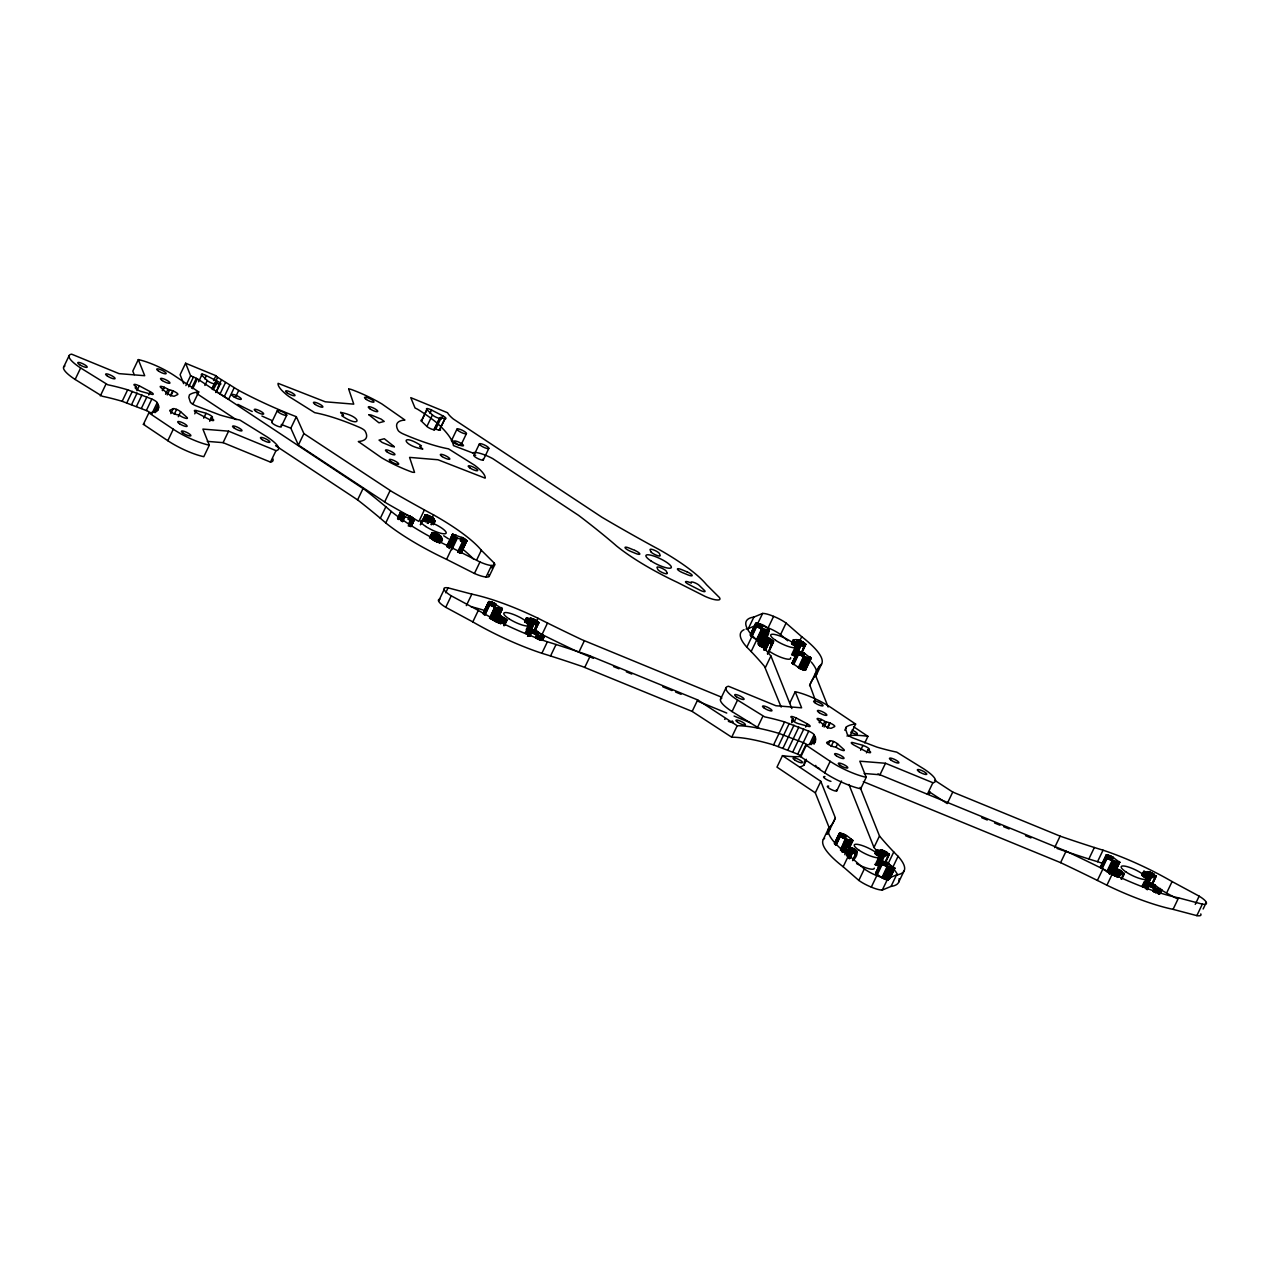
<?xml version="1.0" encoding="UTF-8"?>
<svg xmlns="http://www.w3.org/2000/svg" width="1270" height="1270" viewBox="0 0 1270 1270"><rect width="100%" height="100%" fill="white"/><g stroke="black" fill="none" stroke-linecap="round" stroke-linejoin="round"><path stroke-width="1.5" d="M506.905 620.379L501.094 616.363L494.189 615.664L500.094 619.697L506.905 620.379L504.46 625.427M526.113 618.188L531.924 622.189L538.829 622.887L533.765 619.22L526.891 617.903L524.589 621.824M857.298 851.868C822.912 846.868 870.379 841.899 853.107 860.457M889.429 854.567L883.094 854.186L876.713 849.963L883.11 850.519L889.333 854.297L884.142 865.362M1124.299 873.808L1118.489 869.791L1111.583 869.093L1117.489 873.125L1124.299 873.808L1121.854 878.856M1156.224 876.316L1150.318 872.299L1143.603 871.49L1149.318 875.617L1156.224 876.316L1151.033 887.079M134.223 374.666L132.794 371.094L138.303 359.601L144.716 375.714L119.031 373.634L71.628 354.171A31.29 7.191 25.6 0 0 80.645 367.967L107.791 384.778A125.381 28.845 25.6 0 1 127.667 389.811L151.844 399.05A5.731 1.318 25.6 0 1 157.21 402.606L158.623 406.003L158.147 409.956A125.381 28.845 25.6 0 1 150.066 412.734L148.876 412.845L143.383 424.339L167.799 440.706A31.29 7.191 25.6 0 0 203.803 456.692L209.312 445.198L202.898 429.085L228.584 431.165L275.987 450.628L270.478 462.105L223.091 442.658L207.28 441.373M804.529 761.095L804.037 765.048A125.381 28.845 25.6 0 1 799.783 767.032M930.005 791.877A31.29 7.191 25.6 0 1 927.386 794.226L932.878 782.733L885.492 763.27L859.806 761.19L866.219 777.303L860.711 788.797A31.29 7.191 25.6 0 1 824.69 772.811L800.275 756.444L805.783 744.95L806.974 744.839A125.381 28.845 25.6 0 0 815.038 742.061L815.53 738.108L814.118 734.711A5.731 1.318 25.6 0 0 808.736 731.155L784.574 721.916A125.381 28.845 25.6 0 0 764.699 716.883L737.553 700.072A31.29 7.191 25.6 0 1 728.535 686.276L775.922 705.739L801.624 707.819L795.211 691.706L789.702 703.199M442.103 539.02C439.039 539.909 435.134 537.321 432.768 535.178C429.895 528.272 448.278 537.766 440.357 542.576M414.671 519.557L404.622 516.588L399.907 512.969L409.575 515.953L414.322 518.906L411.385 526.383M498.38 617.299L502.333 608.774L491.204 601.821L488.632 601.71L483.108 613.426L484.648 613.045M1112.885 860.457L1119.759 862.378L1112.314 856.853L1106.202 854.98L1112.885 860.457L1107.376 871.95L1101.106 867.696L1100.518 866.632L1101.741 866.426M1161.78 890.286L1154.366 884.65L1148.048 883.047L1155.89 888.778L1161.78 890.286L1160.208 893.572M769.271 630.65C733.076 618.998 781.606 621.586 765.334 638.858M815.372 700.23L809.784 685.006A491.379 113.046 25.6 0 1 813.514 678.307M809.561 685.625L815.292 673.529A491.379 113.046 25.6 0 1 819.721 665.94A225.028 51.768 25.6 0 1 821.563 664.099A93.678 21.558 25.6 0 0 801.735 636.714L786.082 623.062A15.748 3.619 25.6 0 0 773.605 616.363A15.748 3.619 25.6 0 0 762.635 613.426L753.872 617.077L748.363 628.555A93.678 21.558 25.6 0 0 746.03 629.031M829.834 829.342L815.308 792.829L776.97 767.128L782.479 755.634L820.801 781.336L835.342 817.864L829.627 829.961A491.379 113.046 25.6 0 1 827.738 833.914M835.342 817.864L835.136 818.467A491.379 113.046 25.6 0 1 830.691 826.056L826.754 834.263M852.853 840.661C833.946 837.994 837.263 825.897 852.853 840.661L846.788 853.694M212.788 387.953C215.535 378.857 218.059 383.381 213.058 389.715M848.947 735.663L850.138 735.536L855.631 724.059L854.44 724.186A125.381 28.845 25.6 0 0 846.376 726.948L845.709 729.424L847.296 734.298A5.731 1.318 25.6 0 0 852.678 737.854L876.856 747.093A125.381 28.845 25.6 0 0 896.731 752.126L923.877 768.937A31.29 7.191 25.6 0 1 932.878 782.733M63.611 367.157L69.12 355.663M151.066 413.353A5.731 1.318 25.6 0 0 146.336 410.543L122.158 401.304A125.381 28.845 25.6 0 0 102.283 396.256L75.136 379.46L80.645 367.967M100.33 395.875L105.839 384.397M122.158 401.304L127.667 389.811M126.809 402.876L132.318 391.398M136.906 390.731L139.255 385.81L150.289 391.684A4.572 1.048 25.6 0 1 153.21 393.938A4.572 1.048 25.6 0 1 151.305 394.224L141.557 391.573A4.588 1.048 25.6 0 1 136.033 388.81A4.588 1.048 25.6 0 1 136.541 387.477M131.588 404.606L137.081 393.113M136.446 406.464L141.938 394.97M141.367 408.448L146.875 396.954M148.717 394.97L150.289 391.684M146.336 410.543L151.844 399.05M162.227 390.414L164.29 387.334A4.572 1.048 25.6 0 1 167.688 389.16L169.577 390.001A4.556 1.048 25.6 0 1 172.704 390.779L173.196 390.985A4.588 1.048 25.6 0 1 177.736 394.51L174.434 396.113A4.572 1.048 25.6 0 1 171.021 395.399A4.572 1.048 25.6 0 1 166.957 393.033L160.83 387.572A4.588 1.048 25.6 0 1 163.798 387.128M162.719 390.62L164.29 387.334M151.717 414.099L157.21 402.606M154.162 412.591L158.099 404.384M155.48 412.575L158.623 406.003M157.242 410.766L158.814 407.479M165.576 394.272L167.942 389.35M167.227 394.938L169.577 390.001M491.934 568.071L494.284 563.15L481.346 550.259A93.678 21.558 25.6 0 0 433.578 514.906A225.028 51.768 25.6 0 1 424.402 509.921A491.379 113.046 25.6 0 1 392.398 491.919L303.895 433.594L296.339 416.703A125.381 28.845 25.6 0 1 238.728 390.43L217.599 377.301A5.731 1.318 25.6 0 1 215.932 375.714L185.611 363.22L180.102 374.713L183.658 383.651M170.339 395.716L172.704 390.779M170.847 395.907L173.196 390.985M170.815 413.607L173.18 408.686A4.572 1.048 25.6 0 1 176.593 409.4A4.572 1.048 25.6 0 1 180.657 411.766L186.785 417.227A4.588 1.048 25.6 0 1 183.817 417.671L183.325 417.465A4.572 1.048 25.6 0 1 179.927 415.639L178.038 414.798A4.556 1.048 25.6 0 1 174.911 414.02L174.419 413.814A4.588 1.048 25.6 0 1 169.878 410.289L173.18 408.686M185.88 385.588L190.595 375.729L185.611 363.22M174.244 414.337L176.593 409.4M188.738 386.842L193.469 376.999L197.406 378.841L364.744 489.664A491.379 113.046 25.6 0 1 385.842 506.778A225.028 51.768 25.6 0 1 391.271 511.461A93.678 21.558 25.6 0 0 452.072 547.878L479.949 561.975A15.748 3.619 25.6 0 0 491.569 565.499A15.748 3.619 25.6 0 0 494.284 563.15M191.611 388.175L196.326 378.317M178.308 416.687L180.673 411.766M167.799 440.706L173.291 429.212L148.876 412.845M192.691 388.699L197.406 378.841M198.644 381.81L202.152 374.158A4.572 1.048 25.6 0 1 206.375 375.618L217.599 381.381A4.588 1.048 25.6 0 1 220.79 384.096A4.588 1.048 25.6 0 1 216.487 383.159M138.303 359.601A31.29 7.191 25.6 0 1 174.323 375.587L198.739 391.954L193.23 403.431L192.04 403.558M204.803 378.904L206.375 375.618M204.899 385.461L207.264 380.54L201.787 375.253A4.572 1.048 25.6 0 1 202.152 374.158M194.739 413.845L196.31 410.575L206.058 413.226L203.708 418.163M213.55 380.587L215.932 375.714M211.868 388.731L214.535 383.826A4.572 1.048 25.6 0 0 215.249 383.175L215.154 383.032M212.169 388.763L214.535 383.826M215.249 382.238L217.599 377.301M216.027 384.651L217.599 381.381M217.503 388.128L221.44 379.92M215.741 392.462L219.98 384.27L216.043 392.478M234.156 387.81L228.648 399.304L219.98 394.049L225.488 382.556M209.74 421.307L211.153 417.481A4.556 1.048 25.6 0 0 211.645 416.163A4.556 1.048 25.6 0 0 206.153 413.417M210.82 420.179L212.392 416.893L210.883 420.354M224.234 396.684L229.743 385.191M235.585 396.986L238.728 390.43M223.091 442.658L228.584 431.165M271.796 422.132L277.305 410.639M281.226 426.688L286.734 415.211A5.239 1.206 25.6 0 0 280.178 410.877A5.239 1.206 25.6 0 0 279.146 412.686A5.239 1.206 25.6 0 0 286.734 415.211M424.402 509.921L418.894 521.414A491.379 113.046 25.6 0 1 386.89 503.412L298.387 445.087L290.83 428.18L296.339 416.703M298.387 445.087L303.895 433.594M488.791 574.627A15.748 3.619 25.6 0 1 486.061 576.993A15.748 3.619 25.6 0 1 474.44 573.468L446.58 559.371A93.678 21.558 25.6 0 1 385.762 522.954A225.028 51.768 25.6 0 0 380.333 518.271A491.379 113.046 25.6 0 0 359.235 501.158L357.6 499.888L363.109 488.394M421.815 420.068L427.307 408.591A4.572 1.048 25.6 0 1 431.53 410.051L442.754 415.798A4.588 1.048 25.6 0 1 445.135 418.703L439.325 430.165A4.572 1.048 25.6 0 1 436.15 429.197L434.816 428.974A4.556 1.048 25.6 0 1 434.181 429.752L433.88 429.72A4.588 1.048 25.6 0 1 426.911 426.45L421.45 421.164L426.958 409.686A4.572 1.048 25.6 0 1 427.307 408.591M384.588 502.079L390.096 490.601M429.974 413.337L431.546 410.051M380.333 518.271L385.842 506.778M426.911 426.45L432.419 414.957L426.958 409.686M385.762 522.954L391.271 511.461M433.88 429.72L439.69 418.259A4.556 1.048 25.6 0 0 440.325 417.497L441.642 417.703A4.572 1.048 25.6 0 0 444.833 418.671L445.135 418.703M434.181 429.752L439.69 418.259M434.816 428.974L440.325 417.497M435.785 429.038L441.293 417.544M441.182 419.084L442.754 415.798M439.325 430.165L444.833 418.671M397.542 518.255L400.24 512.778M398.066 517.684L400.431 512.762M397.891 518.747L400.653 512.747M398.066 518.938L400.907 512.762M398.288 519.144L401.177 512.81M398.542 519.351L400.907 514.429M398.828 519.557L402.177 513.032M399.923 518.144L401.495 514.858M400.987 516.43L402.558 513.144M400.256 518.366L402.955 513.27M400.606 518.589L402.177 515.303M401.78 516.699L403.352 513.413M400.987 518.811L402.558 515.525M400.59 520.684L403.765 513.572M401.78 519.255L403.352 515.969M402.193 519.462L403.765 516.192M401.828 521.319L404.193 516.398M402.257 521.51L404.622 516.588M402.685 521.7L405.035 516.779M408.003 519.239L409.575 515.953M408.591 519.509L410.162 516.223M409.194 519.795L410.766 516.509M409.765 520.097L411.337 516.811M408.48 524.081L411.893 517.112M408.273 525.939L412.417 517.43M409.623 524.478L411.972 519.557M409.353 526.272L412.496 519.7M409.829 526.383L412.972 519.827M410.258 526.463L413.401 519.906M451.517 440.547L457.009 429.054M410.639 526.51L414.322 518.906M410.956 526.51L414.512 519.144M411.194 526.463L414.623 519.366M420.37 524.653L425.466 514.763L433.991 518.795L435.007 521.271L433.356 524.685M420.545 524.621L425.259 514.779M422.323 521.319L425.704 514.763M422.815 521.351L425.958 514.794M423.116 521.399L426.26 514.842M424.021 520.525L426.577 514.906M424.18 520.748L426.926 514.985M424.402 521.002L427.292 515.08M460.931 445.103L466.439 433.626A5.239 1.206 25.6 0 0 459.899 429.292A5.239 1.206 25.6 0 0 458.851 431.101A5.239 1.206 25.6 0 0 466.439 433.626M424.704 521.287L427.672 515.207M425.053 521.573L428.069 515.35M425.466 521.891L428.482 515.493M426.545 520.589L428.911 515.668M426.974 520.764L429.323 515.842M428.18 519.319L429.752 516.033M426.974 522.827L430.181 516.239M427.545 523.129L430.594 516.445M428.657 521.589L431.006 516.668M428.133 523.415L431.403 516.89M429.435 522.033L431.8 517.112M430.594 520.621L433.578 514.906M430.927 520.843L432.498 517.557M431.26 521.065L432.832 517.779M431.546 521.287L433.118 518.001M431.816 521.494L433.387 518.208M432.054 521.7L433.626 518.414M431.006 524.558L433.816 518.605M432.419 522.081L433.991 518.795M431.514 524.685L434.118 518.97M432.641 522.414L434.213 519.128M433.419 524.383L435.007 521.097M429.53 537.972L432.102 532.654M429.958 537.512L432.324 532.59M430.244 537.496L432.594 532.574M430.594 537.512L432.943 532.59M431.784 535.94L433.356 532.654M431.101 538.305L433.8 532.749M431.197 538.464L432.768 535.178M431.498 538.829L434.308 532.876M431.705 539.02L433.276 535.734M433.276 536.337L434.848 533.051M431.927 539.226L433.514 535.94M432.197 539.433L433.769 536.162M432.498 539.655L435.404 533.257M432.816 539.877L435.991 533.479M434.229 538.655L436.594 533.733M473.9 455.343L479.409 443.865M433.53 540.322L435.102 537.051M433.911 540.544L435.483 537.274M435.61 537.289L437.182 534.019M434.308 540.766L435.88 537.496M436.197 537.591L437.769 534.305M434.721 540.988L436.293 537.702M435.134 541.195L438.34 534.606M436.531 539.845L438.88 534.924M435.991 541.591L437.563 538.305M437.817 538.528L439.388 535.241M436.42 541.766L437.991 538.48M436.832 541.941L439.849 535.559M437.245 542.084L440.261 535.861M437.642 542.226L440.626 536.146M438.023 542.353L439.595 539.067M439.341 539.702L440.912 536.432M438.388 542.449L441.134 536.686M438.737 542.528L441.293 536.908M439.055 542.607L440.642 539.321M439.356 542.639L440.928 539.369M439.626 542.671L441.198 539.385M439.864 542.671L441.436 539.401M440.055 542.671L441.801 539.353M483.33 459.915L488.823 448.421A5.239 1.206 25.6 0 0 482.282 444.087A5.239 1.206 25.6 0 0 481.235 445.897A5.239 1.206 25.6 0 0 488.823 448.421M446.722 546.084L452.549 534.257L462.709 537.766L466.979 541.179L456.724 537.924L452.374 534.337M452.803 534.21L447.072 546.735L452.549 534.257M448.389 544.068L453.104 534.21M447.326 547.005L452.834 535.511M447.659 547.291L453.168 535.797M448.834 545.941L453.549 536.099M449.262 546.259L453.977 536.4M448.961 548.211L454.469 536.718M453.898 538.067L455.47 534.781M449.485 548.529L456.041 535.003M450.834 547.195L455.549 537.337M451.406 547.497L456.136 537.639M446.58 559.371L456.724 537.924M451.818 549.688L457.327 538.194M460.28 540.655L461.851 537.385M460.708 540.845L462.28 537.559M461.137 541.036L462.709 537.766M461.55 541.242L463.121 537.972M461.962 541.464L463.534 538.178M462.375 541.687L463.947 538.401M457.613 552.069L463.121 540.575M462.772 541.909L464.344 538.623M458.041 552.228L463.534 540.734M458.438 552.371L464.709 538.845M463.502 542.353L465.074 539.067M458.835 552.498L464.344 541.004M464.709 541.131L459.216 552.609L461.486 552.672M459.565 552.704L465.074 541.211M459.899 552.783L465.407 541.29M460.2 552.847L465.709 541.353M460.486 552.879L466.455 540.131M460.74 552.894L466.646 540.322M460.962 552.894L466.916 540.671L461.296 552.815M800.275 756.444L801.465 756.317A5.731 1.318 25.6 0 0 797.735 754.142L773.557 744.903A125.381 28.845 25.6 0 0 731.711 737.203L692.166 711.422L582.422 666.528A491.379 113.046 25.6 0 0 550.545 655.987A225.028 51.768 25.6 0 0 541.877 653.288A93.678 21.558 25.6 0 1 472.805 621.903L445.738 607.314A15.748 3.619 25.6 0 1 438.61 601.059L444.119 589.566A15.748 3.619 25.6 0 1 448.072 587.851L471.837 594.138A93.678 21.558 25.6 0 1 538.004 618.252A225.028 51.768 25.6 0 0 547.513 623.03A491.379 113.046 25.6 0 0 581.803 639.635L721.312 697.071M445.706 592.772L448.072 587.851M445.738 607.314L451.247 595.82A15.748 3.619 25.6 0 1 444.119 589.566M476.631 560.102L481.346 550.259M474.44 573.468L479.949 561.975M466.328 605.615L471.837 594.138M486.061 576.993L491.569 565.499M489.172 576.374L494.665 564.88M472.805 621.903L478.314 610.41L451.247 595.82M483.108 613.426L488.807 601.551M483.251 613.727L489.125 601.472M483.362 613.886L489.331 601.472M483.727 614.267L489.029 602.583M483.949 614.474L489.22 602.774M484.203 614.68L489.458 602.98M490.823 601.71L484.807 615.125L491.204 601.821M490.014 605.234L491.585 601.948M490.426 605.377L491.998 602.091M490.839 605.536L492.411 602.25M491.252 605.695L492.823 602.409M491.68 605.885L493.252 602.599M492.109 606.076L493.681 602.79M492.522 606.282L494.094 602.996M492.95 606.489L494.522 603.202M493.347 606.711L494.935 603.425M493.744 606.933L495.316 603.647M494.125 607.155L495.697 603.869M494.49 607.378L496.062 604.091M489.474 618.204L494.983 606.711L489.712 603.186M489.982 618.522L494.983 606.711M490.537 618.823L495.49 607.028M491.109 619.125L496.046 607.33M491.696 619.411L497.205 607.933L502.317 609.092M492.3 619.697L497.808 608.203M492.808 619.506L494.792 615.378M492.887 619.935L498.396 608.441M493.125 619.871L494.697 616.585M493.331 620.062L494.903 616.791M493.57 620.268L498.983 608.663M493.855 620.49L495.427 617.204M495.602 617.077L499.539 608.87M494.157 620.712L495.729 617.426M494.474 620.935L496.046 617.649M496.125 617.236L500.062 609.028M499.57 610.775L501.142 607.489M494.824 621.157L496.395 617.871M496.618 617.363L500.555 609.155M497.856 615.807L500.999 609.235M499.459 612.981L501.825 608.06M495.586 621.601L497.157 618.315M498.142 616.537L502.063 608.33M496.999 618.95L502.237 608.552M495.998 621.824L502.333 608.774M496.411 622.03L499.459 615.839M496.824 622.252L498.396 618.966M498.396 619.268L499.967 615.982M497.253 622.443L498.824 619.157M498.157 621.078L500.523 616.156M499.523 619.649L501.094 616.363M498.094 622.808L499.666 619.522M498.523 622.967L500.094 619.697M500.11 619.887L501.682 616.601M498.919 623.125L500.507 619.839M499.316 623.253L502.269 616.871M499.697 623.364L501.269 620.093M500.062 623.475L502.872 617.141M500.396 623.554L503.46 617.442M500.713 623.602L502.285 620.332M500.999 623.649L502.571 620.363M502.444 621.03L504.015 617.744M502.983 621.347L504.555 618.061M503.476 621.665L505.047 618.379M503.92 621.967L505.492 618.696M504.317 622.268L505.904 618.998M504.666 622.57L506.238 619.284M503.761 625.57L506.508 619.554M504.063 625.57L506.714 619.808M504.301 625.523L506.857 620.03M524.732 622.046L526.606 617.918M524.939 622.284L526.891 617.903M526.399 623.459L527.971 620.189M527.431 624.094L530.447 618.188M529.161 621.522L530.733 618.236M527.987 624.395L529.558 621.125M529.479 621.586L531.05 618.299M529.812 621.665L531.384 618.379M526.225 629.618L531.749 618.474M532.13 618.585L525.24 633.19L528.939 634.381M530.161 623.649L532.527 618.728M525.828 633.444L532.924 618.871M526.431 633.682L533.352 619.03M532.193 622.49L533.765 619.22M527.002 633.889L532.495 622.395M532.622 622.681L534.194 619.395M527.542 634.063L533.051 622.586M533.051 622.887L534.622 619.601M528.05 634.206L533.559 622.729M533.463 623.094L535.035 619.808M527.542 636.365L535.464 620.014M528.145 635.825L531.622 629.269L537.528 631.539L544.417 636.746L537.702 634.921L531.511 630.777L531.304 629.269M528.479 635.841L535.861 620.236M528.828 635.429L531.193 630.507M529.145 635.698L532.019 629.333M534.67 623.745L536.242 620.458M535.051 623.967L536.623 620.697M529.511 636L531.876 631.079M536.432 621.538L538.004 618.252M535.4 624.205L536.972 620.919M529.939 636.318L532.305 631.38M535.718 624.427L537.289 621.141M536.019 624.634L537.591 621.363M536.289 624.856L537.877 621.57M532.463 633.174L534.051 629.888M534.972 628.348L538.115 621.776M535.178 628.539L538.321 621.982M533.051 633.397L534.622 630.111M534.845 629.761L538.496 622.157M535.083 629.761L538.639 622.332M533.638 633.651L538.75 622.506M534.845 631.206L538.829 622.887M534.241 633.92L535.813 630.634M534.829 634.206L536.4 630.92M535.4 634.508L536.972 631.222M535.956 634.825L537.528 631.539M535.384 637.746L538.051 631.857M535.75 637.969L537.321 634.698M536.13 638.191L537.702 634.921M536.511 638.413L538.099 635.143M536.924 638.635L538.496 635.349M537.353 638.842L538.924 635.572M537.766 639.048L539.337 635.762M538.194 639.239L539.766 635.968M538.623 639.429L540.194 636.143M539.036 639.604L540.607 636.318M539.448 639.762L541.02 636.476M593.423 658.32L576.294 651.129A491.379 113.046 25.6 0 1 542.02 634.524L547.513 623.03M539.861 639.889L541.433 636.619M540.242 640.016L541.814 636.73M540.623 640.128L543.02 635.159M540.972 640.223L543.306 635.365M541.29 640.286L543.56 635.587M541.591 640.334L543.163 637.048M541.861 640.366L543.449 637.08M542.115 640.382L544.147 636.159M542.322 640.366L544.274 636.333L542.496 640.334M541.877 653.288L547.386 641.794A225.028 51.768 25.6 0 1 556.054 644.493A491.379 113.046 25.6 0 1 587.931 655.034L697.674 699.929L737.219 725.726A125.381 28.845 25.6 0 1 779.066 733.409L803.243 742.648A5.731 1.318 25.6 0 1 807.339 744.95M550.545 655.987L556.054 644.493M578.818 652.32L584.327 640.826M584.787 667.337L590.296 655.844M692.166 711.422L697.674 699.929M750.014 635.143L755.713 623.253M750.935 633.793L756.031 623.189M751.062 633.952L756.237 623.173M751.221 634.143L756.475 623.189M751.411 634.333L756.761 623.221M720.519 699.262L726.011 687.769M750.856 636.175L756.348 624.681M756.618 624.903L751.11 636.381L760.381 641.874M751.395 636.603L756.904 625.11M756.158 626.713L762.635 613.426M781.177 707.104L764.54 666.448A491.379 113.046 25.6 0 0 751.141 651.542A225.028 51.768 25.6 0 0 746.839 647.176L758.111 623.538M756.92 626.935L758.492 623.649M757.317 627.078L758.889 623.792M757.73 627.237L759.301 623.951M758.158 627.412L759.73 624.126M758.587 627.586L760.158 624.3M759.015 627.777L760.587 624.507M759.428 627.983L761 624.697M759.857 628.206L761.428 624.919M760.254 628.412L761.825 625.126M760.651 628.634L762.222 625.348M761.032 628.856L762.603 625.586M761.397 629.094L762.968 625.808M756.38 639.905L761.873 628.412M751.141 651.542L756.65 640.048A225.028 51.768 25.6 0 0 752.348 635.683A93.678 21.558 25.6 0 1 753.872 617.077M756.888 640.223L762.397 628.729M757.444 640.54L762.937 629.047M758.015 640.842L763.524 629.348M758.603 641.128L764.111 629.634M757.841 643.985C763.381 623.221 787.13 655.463 761.032 637.207M758.714 642.62L764.699 629.904M758.825 642.779L761.603 637.016M758.968 642.969L765.302 630.158M759.142 643.144L761.492 638.223M758.555 644.985L761.714 638.429M758.809 645.192L765.873 630.38M759.857 643.763L762.222 638.842M760.158 643.985L762.524 639.064M762.508 638.778L766.445 630.571M766.048 632.174L767.62 628.888M761.746 625.634A15.748 3.619 25.6 0 1 768.112 627.856L773.605 616.363M759.698 645.858L762.857 639.286M763.032 638.937L766.969 630.73M760.063 646.081L763.206 639.508M766.477 632.476L768.048 629.19M764.318 637.429L767.461 630.857M760.428 646.303L763.572 639.731M766.064 634.413L768.413 629.491M764.794 637.984L768.731 629.777M760.809 646.525L768.286 631M765.032 638.239L768.969 630.031M761.222 646.747L769.144 630.269M761.635 646.954L764.778 640.397M764.683 640.763L766.27 637.476M762.048 647.16L765.191 640.604M765.207 640.905L766.778 637.619M762.476 647.367L765.619 640.794M759.19 728.361L732.044 711.565L737.553 700.072M764.953 642.731L767.318 637.794M762.905 647.557L766.048 640.985M763.333 647.732L767.89 638M763.746 647.89L768.477 638.239M764.159 648.049L767.302 641.477M763.762 649.811L769.08 638.508M764.143 649.938L769.668 638.778M764.508 650.034L768.429 641.826M764.842 650.113L768.779 641.906M768.683 642.366L770.255 639.08M765.159 650.176L769.096 641.969M765.445 650.208L770.811 639.381M769.779 642.985L771.35 639.699M770.271 643.303L771.842 640.016M770.731 643.62L772.303 640.334M771.128 643.922L772.7 640.636M769.89 647.494L773.033 640.921M767.413 653.78L773.319 641.191M773.525 641.445L767.715 653.78L767.81 652.685M767.953 653.717L773.652 641.667M787.702 640.763L780.59 634.556L786.082 623.062M731.711 737.203L737.219 725.726M765.413 667.496L770.922 656.003L770.049 654.955A491.379 113.046 25.6 0 0 756.65 640.048M791.543 643.398C792.956 636.159 802.386 640.985 805.751 644.271C802.815 646.065 794.925 643.477 793.21 639.826M791.607 643.588L793.607 639.699M791.734 643.827L793.909 639.683M791.94 644.065L793.512 640.778M792.956 644.938L794.528 641.652M793.401 645.239L794.972 641.953M794.433 645.874L796.004 642.588M795.877 643.255L797.449 639.969M796.163 643.303L797.735 640.016M795.004 646.176L798.052 640.08M796.814 643.43L798.385 640.159M797.163 643.192L791.654 654.685L795.528 656.098M797.179 643.541L798.751 640.255M796.766 645.287L799.132 640.366M757.237 727.98L762.746 716.502M792.242 654.971L797.75 643.477M797.957 643.779L799.528 640.509M792.845 655.225L798.354 643.731M799.37 641.636L801.735 636.714M798.37 643.938L799.941 640.651M798.782 644.096L800.354 640.81M793.433 655.463L798.941 643.969M799.211 644.271L800.783 640.985M794.004 655.669L799.513 644.176M799.624 644.461L801.211 641.175M794.544 655.844L800.052 644.35M799.274 646.303L801.624 641.382M795.052 655.987L802.053 641.588M805.799 669.83L800.322 668.766L792.083 662.988L797.941 651.002L803.878 652.939L811.292 658.558L804.989 656.844L797.735 651.081M792.178 663.194L802.465 641.794M792.353 663.432L801.449 644.668M792.591 663.702L798.528 650.986M801.291 645.303L802.862 642.017M801.688 645.525L803.259 642.239M792.909 663.972L798.401 652.494M793.274 664.274L798.782 652.78M802.053 645.747L803.624 642.461M793.702 664.591L799.195 653.097M802.402 645.97L803.973 642.699M802.735 646.192L804.307 642.922M803.037 646.414L804.608 643.128M799.37 654.875L800.941 651.605M799.957 655.098L801.529 651.827M802.973 648.684L805.323 643.747M801.862 651.526L805.513 643.938M801.814 652.478L805.64 644.112M800.544 655.352L805.815 644.43M801.148 655.622L802.719 652.336M801.735 655.907L803.307 652.637M802.307 656.225L803.878 652.939M802.862 656.526L804.434 653.24M798.354 667.671L804.942 653.558M798.719 667.893L804.227 656.399M799.1 668.115L804.593 656.622M799.497 668.337L804.989 656.844M799.894 668.56L805.402 657.066M800.322 668.766L805.815 657.273M800.735 668.972L806.244 657.479M801.164 669.163L806.672 657.669M801.592 669.338L807.101 657.86M802.005 669.512L807.514 658.019M802.434 669.671L807.926 658.178M802.831 669.814L808.339 658.32M803.211 669.941L809.609 656.638M803.592 670.036L809.927 656.86M803.942 670.131L810.212 657.082M804.259 670.211L810.466 657.288M804.561 670.258L810.704 657.495M804.847 670.29L810.895 657.685M805.085 670.29L811.054 657.86M805.466 670.258L811.26 658.193M773.557 744.903L784.574 721.916M778.208 746.474L789.226 723.503M791.623 722.17L792.893 718.693A4.572 1.048 25.6 0 1 791.242 716.486A4.572 1.048 25.6 0 1 796.211 718.074M791.797 722.693L793.21 718.883M819.721 665.94L814.213 677.418A225.028 51.768 25.6 0 1 816.054 675.592L821.563 664.099M794.591 721.201L796.163 717.915L807.196 723.789A4.572 1.048 25.6 0 1 810.117 726.043A4.572 1.048 25.6 0 1 808.212 726.329L798.465 723.678A4.588 1.048 25.6 0 1 792.94 720.915A4.588 1.048 25.6 0 1 793.448 719.582M782.987 748.205L793.988 725.218M787.844 750.062L798.846 727.075M792.766 752.046L803.767 729.059M805.625 727.075L807.196 723.789M797.735 754.142L808.736 731.155M801.179 755.983L806.688 744.49M819.118 722.519L821.198 719.439A4.572 1.048 25.6 0 1 824.595 721.265L826.484 722.106A4.556 1.048 25.6 0 1 829.612 722.884L830.104 723.09A4.588 1.048 25.6 0 1 834.644 726.615L831.342 728.218A4.572 1.048 25.6 0 1 827.929 727.504A4.572 1.048 25.6 0 1 823.849 725.138L817.737 719.677A4.588 1.048 25.6 0 1 820.69 719.233M819.626 722.725L821.198 719.439M809.403 744.569L814.118 734.711M811.07 744.696L815.007 736.489M813.181 743.029L815.53 738.108M804.704 762.572L806.275 759.285M814.149 742.871L815.721 739.584M822.484 726.376L824.849 721.455M804.037 765.048L806.386 760.127M813.991 744.188L815.562 740.902M824.135 727.043L826.484 722.106M827.246 727.821L829.612 722.884M827.754 728.012L830.104 723.09M828.5 744.077L830.072 740.791A4.572 1.048 25.6 0 1 833.501 741.505A4.572 1.048 25.6 0 1 837.565 743.871L843.693 749.332A4.588 1.048 25.6 0 1 840.724 749.776L840.232 749.57A4.572 1.048 25.6 0 1 836.835 747.744L835.088 746.903A4.556 1.048 25.6 0 1 831.818 746.125L831.31 745.919A4.588 1.048 25.6 0 1 826.77 742.394L830.072 740.791M831.136 746.442L833.501 741.505M836.009 747.157L837.581 743.871M844.804 730.234L846.376 726.948M815.308 792.829L820.801 781.336M824.69 772.811L830.199 761.317L805.783 744.95M836.787 790.845L841.502 780.986M860.6 750.268L862.965 745.331L853.218 742.68A4.572 1.048 25.6 0 0 851.313 742.966A4.572 1.048 25.6 0 0 854.234 745.22L865.251 751.094A4.588 1.048 25.6 0 0 870.569 752.205L870.506 752.03A4.572 1.048 25.6 0 0 868.521 750.316L868.045 749.586A4.556 1.048 25.6 0 0 868.553 748.268A4.556 1.048 25.6 0 0 863.06 745.522M864.791 742.918L867.934 736.346L853.567 726.71M899.065 878.745A93.678 21.558 25.6 0 1 891.032 886.412L882.285 890.048A15.748 3.619 25.6 0 1 871.299 887.111A15.748 3.619 25.6 0 1 858.822 880.412L843.169 866.759A93.678 21.558 25.6 0 1 823.341 839.375L828.85 827.897A225.028 51.768 25.6 0 0 830.691 826.056M866.473 752.872L868.045 749.586M834.39 843.502L839.295 833.279M834.517 843.804L839.613 833.199M834.644 843.978L839.819 833.183M834.803 844.153L840.073 833.199M834.993 844.344L840.343 833.231M835.215 844.55L840.645 833.279M835.485 844.756L840.2 834.914M835.771 844.979L841.327 833.438M836.089 845.201L841.692 833.549M840.502 836.946L842.074 833.676M840.915 837.089L842.486 833.818M841.327 837.247L842.899 833.961M841.74 837.422L843.312 834.136M842.169 837.597L843.74 834.326M842.597 837.803L844.169 834.517M843.026 837.994L844.598 834.723M843.439 838.216L845.01 834.93M843.851 838.422L845.423 835.152M844.232 838.644L845.82 835.374M844.613 838.867L846.201 835.596M844.979 839.105L846.55 835.819M845.471 838.422L840.47 850.233L845.979 838.74M841.026 850.551L846.534 839.057M847.106 839.359L841.597 850.852L843.375 851.662M842.185 851.138L847.693 839.645M842.216 852.249L844.709 847.138M842.47 852.011L848.296 839.914M842.82 851.948L845.185 847.026M885.492 763.27L879.983 774.764L864.171 773.478M843.058 851.948L848.884 840.168M843.725 851.725L845.296 848.439M843.963 851.932L845.534 848.646M846.328 846.963L849.471 840.391M844.232 852.138L845.804 848.852M844.534 852.36L846.106 849.074M846.884 847.153L850.027 840.581M849.646 842.185L851.217 838.899M844.868 852.583L846.439 849.297M847.407 847.312L850.551 840.74M845.217 852.805L846.788 849.519M847.9 847.439L851.043 840.867M844.804 854.678L847.153 849.741M848.344 847.519L851.487 840.962M849.17 846.344L852.313 839.787M845.979 853.25L851.884 841.01M846.376 853.472L847.947 850.186M848.63 848.249L852.551 840.041M847.804 850.662L852.726 840.28M846.423 855.535L850.36 847.63M846.852 855.742L849.217 850.805M847.28 855.932L850.9 847.804M847.693 856.107L851.471 848.027M843.169 866.759L852.059 848.249M848.519 856.409L850.884 851.487M848.916 856.551L852.662 848.519M849.297 856.663L853.25 848.804M848.884 858.409L852.027 851.837M849.217 858.488L852.36 851.916M849.535 858.552L853.837 849.09M849.821 858.583L852.964 852.011M852.837 852.678L854.408 849.408M853.361 852.995L854.932 849.709M853.853 853.313L855.44 850.027M854.313 853.63L855.885 850.344M855.043 854.218L856.615 850.932M852.583 860.52L856.901 851.202M852.868 860.504L857.107 851.456M876.395 850.344A491.379 113.046 25.6 0 1 874.871 848.535L873.982 847.471L879.491 835.977L860.139 787.368M858.822 880.412L864.33 868.934L848.678 855.266A93.678 21.558 25.6 0 1 828.85 827.897M875.125 853.408L876.792 849.852M875.189 853.615L877.189 849.709M875.316 853.837L877.491 849.693M875.522 854.075L877.094 850.805M875.808 854.345L877.379 851.075M876.141 854.646L877.713 851.36M876.538 854.948L878.11 851.662M876.999 855.25L878.57 851.979M877.491 855.567L879.062 852.281M878.03 855.885L879.602 852.599M879.459 853.265L881.031 849.979M879.745 853.313L881.316 850.027M878.586 856.186L881.634 850.09M880.412 853.456L881.983 850.17M876.03 863.06L880.745 853.202M880.761 853.551L882.332 850.265M881.142 853.662L882.713 850.376M874.649 864.394L875.84 864.981L881.332 853.488M881.539 853.789L883.11 850.519M875.84 864.981L883.523 850.662M876.427 865.235L883.936 850.821M881.999 855.932L884.365 850.995M877.014 865.473L883.094 854.186M882.428 856.107L884.793 851.186M877.586 865.68L885.222 851.392M878.141 865.854L885.634 851.599M888.19 866.632L882.682 878.126L876.49 873.998L875.665 872.998L881.523 861.012L887.476 862.949L894.905 868.474L888.587 866.854L881.332 861.092M875.76 873.22L886.047 851.805M875.935 873.442L885.031 854.678M876.173 873.712L882.126 860.996M884.872 855.313L886.46 852.027M880.158 865.965L882.507 861.044M885.269 855.535L886.841 852.249M876.49 873.998L881.999 862.505M876.856 874.284L882.364 862.79M885.634 855.758L887.206 852.472M881.872 864.537L883.444 861.266M871.299 887.111L876.808 875.633A15.748 3.619 25.6 0 0 887.778 878.554L896.541 874.919A93.678 21.558 25.6 0 0 898.065 856.297A225.028 51.768 25.6 0 1 893.762 851.948A491.379 113.046 25.6 0 1 880.364 837.041L879.491 835.977M877.284 874.601L882.793 863.108M885.984 855.98L887.555 852.71M882.396 864.695L883.968 861.425M882.967 864.902L884.539 861.616M883.539 865.124L885.111 861.838M884.65 863.187L889.095 853.948M884.888 863.187L889.238 854.123M884.73 865.632L886.301 862.362M885.317 865.934L886.889 862.647M885.888 866.235L887.476 862.949M886.444 866.537L888.016 863.251M889.651 864.87A225.028 51.768 25.6 0 1 888.254 863.441L893.762 851.948M881.936 877.681L888.54 863.568M882.301 877.903L887.809 866.41M883.079 878.348L888.587 866.854M883.491 878.57L888.984 867.077M883.904 878.776L889.413 867.283M884.333 878.983L889.825 867.489M890.254 867.68C882.872 883.063 883.825 883.38 891.111 868.029M885.174 879.364L890.683 867.87M886.015 879.681L891.524 868.188M886.412 879.824L891.921 868.331M886.809 879.951L892.302 868.458M898.065 856.297L892.556 867.791A225.028 51.768 25.6 0 1 891.08 866.331M891.619 869.934L893.191 866.648M882.285 890.048L892.683 868.569M887.524 880.142L893.032 868.648M887.857 880.221L893.35 868.728M888.159 880.269L894.286 867.505M889.206 878.649L894.477 867.696M889.667 878.665L894.763 868.045M889.841 878.634L894.842 868.204M891.032 886.412L896.541 874.919M898.795 881.936L904.303 870.442M934.609 780.24L952.738 792.067L947.229 803.561L929.116 791.734M1054.608 847.63L1060.117 836.136L1062.482 836.962A491.379 113.046 25.6 0 0 1094.359 847.503A225.028 51.768 25.6 0 0 1103.043 850.186A93.678 21.558 25.6 0 1 1172.099 881.571L1199.166 896.16A15.748 3.619 25.6 0 1 1206.294 902.43L1203.15 908.987M863.33 781.669L1060.593 862.647L1066.086 851.154L1068.61 852.345A491.379 113.046 25.6 0 1 1102.9 868.95A225.028 51.768 25.6 0 1 1112.409 873.728A93.678 21.558 25.6 0 0 1178.576 897.858L1202.341 904.145A15.748 3.619 25.6 0 0 1206.294 902.43M1056.989 848.455A491.379 113.046 25.6 0 0 1088.85 858.996L1094.359 847.503M1088.85 858.996A225.028 51.768 25.6 0 0 1097.534 861.679L1103.043 850.186M1100.503 866.854L1106.202 854.98M1100.646 867.156L1106.519 854.9M1100.757 867.315L1106.726 854.9M1100.915 867.505L1106.964 854.9M1101.106 867.696L1107.249 854.932M1101.344 867.902L1106.853 856.409M1101.598 868.109L1107.107 856.615M1101.884 868.331L1108.218 855.139M1102.201 868.553L1108.599 855.25M1107.408 858.663L1108.98 855.377M1200.785 913.908A15.748 3.619 25.6 0 1 1196.848 915.638L1173.067 909.352A93.678 21.558 25.6 0 1 1106.9 885.222A225.028 51.768 25.6 0 0 1097.391 880.443L1102.9 868.95M1107.805 858.806L1109.393 855.52M1108.234 858.965L1109.805 855.678M1108.647 859.123L1110.218 855.853M1109.075 859.314L1110.647 856.028M1109.504 859.504L1111.075 856.218M1109.916 859.711L1111.488 856.424M1110.345 859.917L1111.917 856.631M1110.742 860.139L1112.314 856.853M1111.139 860.361L1112.71 857.075M1111.52 860.584L1113.091 857.298M1111.885 860.806L1113.457 857.52M1106.869 871.633L1112.361 860.139M1113.441 860.758L1107.932 872.252L1109.694 873.125M1108.504 872.553L1114.012 861.06M1109.091 872.839L1114.6 861.362M1109.266 873.919L1115.203 861.631M1109.647 873.744L1112.187 868.807M1110.059 873.728L1115.79 861.87M1110.52 873.3L1112.091 870.013M1110.726 873.49L1112.298 870.22M1110.964 873.697L1112.536 870.426M1113.218 868.664L1116.378 862.092M1111.25 873.919L1112.822 870.633M1113.79 868.855L1116.933 862.298M1111.552 874.141L1113.123 870.855M1111.869 874.363L1113.441 871.077M1114.314 869.013L1117.457 862.457M1106.9 885.222L1112.409 873.728M1112.218 874.585L1113.79 871.299M1114.806 869.14L1117.949 862.584M1112.599 874.808L1114.171 871.522M1115.25 869.236L1119.219 861.489M1112.98 875.03L1114.552 871.744M1115.631 869.283L1118.791 862.711M1114.393 872.379L1119.457 861.759M1113.377 875.252L1119.632 861.981M1116.425 869.188L1119.759 862.378M1113.79 875.459L1116.854 869.267M1114.219 875.681L1117.362 869.41M1114.647 875.871L1116.219 872.585M1116.346 872.871L1117.918 869.585M1115.076 876.062L1116.647 872.776M1115.489 876.236L1118.489 869.791M1115.917 876.395L1119.076 870.029M1116.314 876.554L1117.886 873.268M1118.092 873.569L1119.664 870.299M1116.711 876.681L1118.283 873.395M1117.092 876.792L1118.664 873.522M1118.695 873.855L1120.267 870.569M1117.457 876.903L1119.029 873.617M1117.79 876.983L1120.854 870.871M1118.108 877.03L1119.68 873.76M1118.394 877.078L1119.965 873.792M1119.838 874.458L1121.41 871.172M1120.378 874.776L1121.95 871.49M1120.87 875.093L1122.442 871.807M1121.156 879.015L1124.109 873.236M1121.458 878.999L1124.252 873.458M1141.92 875.046L1143.762 871.395M1142.127 875.475L1143.984 871.347M1142.333 875.713L1144.286 871.331M1142.603 875.998L1144.175 872.712M1142.937 876.284L1144.524 872.998M1143.349 876.586L1144.921 873.3M1143.794 876.887L1145.365 873.617M1144.286 877.205L1145.857 873.919M1144.826 877.522L1146.397 874.236M1146.27 874.903L1147.842 871.617M1145.381 877.824L1148.128 871.664M1146.858 875.014L1148.445 871.728M1147.207 875.093L1148.778 871.807M1142.032 886.333L1144.397 881.412M1145.969 878.126L1149.144 871.903M1149.525 872.014L1142.635 886.619L1145.905 887.746M1148.334 875.443L1149.921 872.157M1143.222 886.873L1150.318 872.299M1143.81 887.111L1150.747 872.458M1144.381 887.317L1151.16 872.649M1149.223 877.76L1151.588 872.823M1144.937 887.492L1152.017 873.03M1145.445 887.635L1152.43 873.236M1145.715 888.143L1151.414 876.252M1145.81 888.349L1148.429 882.729M1151.271 876.729L1152.842 873.442M1145.985 888.587L1153.255 873.665M1146.223 888.857L1149.017 882.698M1152.065 877.173L1153.636 873.887M1146.54 889.127L1148.89 884.206M1146.905 889.429L1149.271 884.507M1152.446 877.395L1154.017 874.125M1152.795 877.634L1154.366 874.347M1147.334 889.746L1150.35 882.967M1149.302 886.412L1150.874 883.126M1149.858 886.603L1151.43 883.317M1150.445 886.825L1155.382 876.618M1151.684 884.825L1155.89 875.586M1151.874 884.809L1156.144 875.935M1151.636 887.349L1153.208 884.063M1152.223 887.635L1153.795 884.349M1152.795 887.936L1154.366 884.65M1153.351 888.254L1154.922 884.968M1152.779 891.175L1155.446 885.285M1153.144 891.397L1154.716 888.127M1153.525 891.619L1155.097 888.349M1153.906 891.842L1155.494 888.571M1154.319 892.064L1155.89 888.778M1154.732 892.27L1156.319 889M1155.16 892.477L1156.732 889.19M1155.589 892.667L1157.16 889.397M1156.017 892.858L1157.589 889.572M1157.256 893.318L1158.827 890.048M1157.637 893.445L1160.097 888.365M1158.018 893.556L1159.589 890.27M1158.367 893.651L1159.939 890.365M1158.684 893.715L1160.256 890.429M1158.986 893.762L1160.558 890.476M1159.256 893.794L1161.383 889.413M1159.51 893.81L1161.542 889.587M1159.891 893.762L1161.748 889.905M1176.75 898.541L1166.59 893.064L1172.099 881.571M1173.067 909.352L1178.576 897.858M1195.245 904.367L1199.166 896.16M1196.848 915.638L1202.341 904.145M435.007 521.271C431.419 521.827 424.894 518.858 425.101 514.81M748.363 628.555L757.126 624.919M198.739 391.954L197.548 392.081A125.381 28.845 25.6 0 0 189.468 394.843L188.801 397.32L190.405 402.193A5.731 1.318 25.6 0 0 195.77 405.749L219.948 414.988A125.381 28.845 25.6 0 0 239.824 420.021L266.97 436.832A31.29 7.191 25.6 0 1 275.987 450.628M143.383 424.339L144.574 424.212M793.02 662.48L792.083 662.988M136.557 387.334L135.985 386.588A4.572 1.048 25.6 0 1 134.334 384.381A4.572 1.048 25.6 0 1 139.319 385.969M876.999 872.538L875.665 872.998M879.538 866.172L878.649 865.997M952.738 792.067L1060.117 836.136M877.967 773.938L1066.086 851.154M613.521 666.575L618.998 668.814M626.3 671.814L631.777 674.068M662.829 686.816L671.973 690.562M675.624 692.055L681.101 694.309M697.532 701.056L726.757 713.057M734.076 716.058L750.506 722.805M981.805 817.753L987.266 819.991M994.553 822.976L1000.014 825.214M1003.649 826.706L1009.11 828.961M1025.493 835.676L1030.954 837.914M190.595 375.729L193.469 376.999M1060.593 862.647L1063.117 863.838A491.379 113.046 25.6 0 1 1097.391 880.443M211.312 418.02L211.63 418.211A4.572 1.048 25.6 0 1 213.598 419.925L213.662 420.1A4.588 1.048 25.6 0 1 208.359 418.989L197.326 413.115A4.572 1.048 25.6 0 1 194.405 410.861A4.572 1.048 25.6 0 1 196.31 410.575M215.932 391.414L219.98 394.049M196.818 393.589L236.204 419.624M275.574 445.659L357.6 499.888M855.631 724.059L831.215 707.692A31.29 7.191 25.6 0 0 795.211 691.706M815.07 674.132L828.151 707.009M848.916 784.463L873.982 847.471M770.922 656.003L791.845 708.565M209.312 445.198A31.29 7.191 25.6 0 1 173.291 429.212M75.136 379.46A31.29 7.191 25.6 0 1 64.929 365.982M272.844 458.74A31.29 7.191 25.6 0 1 270.478 462.105M290.83 428.18A125.381 28.845 25.6 0 1 281.289 424.418M271.637 420.354A125.381 28.845 25.6 0 1 261.922 416.036M252.238 411.512A125.381 28.845 25.6 0 1 237.919 404.368M443.706 535.75A93.678 21.558 25.6 0 1 448.485 538.877M462.455 549.021A93.678 21.558 25.6 0 1 473.647 559.229M280.892 425.863A5.239 1.206 25.6 0 1 276.527 425.752A5.239 1.206 25.6 0 1 272.113 421.942M214.217 383.81A4.588 1.048 25.6 0 1 207.264 380.54M846.947 736.013A125.381 28.845 25.6 0 1 867.934 736.346M732.044 711.565A31.29 7.191 25.6 0 1 721.836 698.087M801.465 756.317A125.381 28.845 25.6 0 1 782.479 755.634M866.219 777.303A31.29 7.191 25.6 0 1 830.199 761.317M1097.534 861.679A93.678 21.558 25.6 0 1 1103.074 863.584M1117.457 869.045A93.678 21.558 25.6 0 1 1120.394 870.252M1156.97 887.682A93.678 21.558 25.6 0 1 1166.59 893.064M746.839 647.176A93.678 21.558 25.6 0 1 744.077 629.714M759.142 625.062A15.748 3.619 25.6 0 1 760.825 625.396M768.112 627.856A15.748 3.619 25.6 0 1 780.59 634.556M811.276 662.035A93.678 21.558 25.6 0 1 816.054 675.592M790.575 657.701A14.081 3.238 25.6 0 1 783.384 658.162A14.081 3.238 25.6 0 1 768.636 650.78M851.995 730.059A5.239 1.206 25.6 0 1 857.345 733.949A5.239 1.206 25.6 0 1 850.837 732.091M470.964 606.663A93.678 21.558 25.6 0 1 486.219 610.981M498.729 615.299A93.678 21.558 25.6 0 1 501.602 616.379M438.61 601.059A15.748 3.619 25.6 0 1 439.928 599.186M542.02 634.524A225.028 51.768 25.6 0 1 535.67 631.349M732.107 720.868A5.239 1.206 25.6 0 1 731.012 722.281M730.186 722.043A5.239 1.206 25.6 0 1 728.377 721.328M725.011 719.423A5.239 1.206 25.6 0 1 724.598 719.122M547.386 641.794A93.678 21.558 25.6 0 1 478.314 610.41M894.651 870.283A93.678 21.558 25.6 0 1 897.668 874.84M888.254 863.441A491.379 113.046 25.6 0 1 886.444 861.536M824.627 838.184A225.028 51.768 25.6 0 1 823.341 839.375M874.268 868.124A14.081 3.238 25.6 0 1 856.583 863.584M819.753 768.652A4.588 1.048 25.6 0 1 817.88 767.699M817.181 767.255A4.588 1.048 25.6 0 1 815.769 765.381M830.945 781.367A5.239 1.206 25.6 0 1 824.627 778.272A5.239 1.206 25.6 0 1 824.928 776.621M836.327 789.876A5.239 1.206 25.6 0 1 834.644 790.829A5.239 1.206 25.6 0 1 828.373 787.733A5.239 1.206 25.6 0 1 828.691 786.114M876.808 875.633A15.748 3.619 25.6 0 1 864.33 868.934M439.388 418.243A4.588 1.048 25.6 0 1 432.419 414.957M482.997 459.089A5.239 1.206 25.6 0 1 480.822 459.788A5.239 1.206 25.6 0 1 474.615 456.549A5.239 1.206 25.6 0 1 475.71 455.279M460.327 444.008A5.239 1.206 25.6 0 1 458.962 445.135A5.239 1.206 25.6 0 1 452.596 442.055A5.239 1.206 25.6 0 1 452.85 440.388M440.007 429.117A4.588 1.048 25.6 0 1 439.642 430.197M421.45 421.164A4.572 1.048 25.6 0 1 422.18 420.132M368.887 414.766L378.952 422.815L384.207 421.434L381.063 419.068A11.144 2.572 25.6 0 0 380.397 418.798L372.142 415.401A11.144 2.572 25.6 0 0 371.459 415.131L368.903 414.719M394.351 446.722L391.985 446.5A11.144 2.572 25.6 0 1 391.303 446.214L382.857 442.754A11.144 2.572 25.6 0 1 382.175 442.468L379.047 440.103L384.302 438.737L394.351 446.722M691.245 582.835L689.88 582.533A4.572 1.048 25.6 0 0 686.689 581.549A12.621 2.905 25.6 0 0 686.229 581.517A4.588 1.048 25.6 0 0 688.753 584.438L699.976 590.185A4.572 1.048 25.6 0 0 704.199 591.645A4.572 1.048 25.6 0 0 704.564 590.55L699.103 585.279A4.588 1.048 25.6 0 0 692.309 582.025A12.621 2.905 25.6 0 0 691.674 581.962A4.556 1.048 25.6 0 0 691.197 582.739L691.229 582.803M340.646 412.448L340.646 412.559A11.144 2.572 25.6 0 0 340.741 412.782L343.535 415.195L341.884 415.433A11.144 2.572 25.6 0 0 341.947 415.83C360.886 428.863 363.537 417.02 340.693 412.369M422.608 449.04C401.447 445.325 400.383 432.197 421.307 445.722A11.144 2.572 25.6 0 1 421.386 445.945L419.719 446.389L422.513 448.755A11.144 2.572 25.6 0 1 422.592 448.993L422.592 449.104M348.694 389.096L353.758 404.146L325.263 401.796L278.098 383.334A45.482 10.462 25.6 0 0 288.576 396.272L314.738 412.686A78.74 18.113 25.6 0 1 359.648 427.434A5.731 1.318 25.6 0 1 365.03 430.974A78.74 18.113 25.6 0 1 358.33 441.515L381.476 457.692A45.482 10.462 25.6 0 0 412.496 472.25L414.56 472.392L409.575 457.39L437.975 459.756L485.156 478.155A45.482 10.462 25.6 0 0 474.662 465.264L448.516 448.85A78.74 18.113 25.6 0 1 403.59 434.118A5.731 1.318 25.6 0 1 398.208 430.562A78.74 18.113 25.6 0 1 404.924 420.021L381.778 403.86A45.482 10.462 25.6 0 0 350.742 389.287L348.726 389.049M472.869 453.025L453.438 445.595A125.381 28.845 25.6 0 0 436.594 422.64A78.74 18.113 25.6 0 0 418.401 409.75A5.731 1.318 25.6 0 0 415.052 408.035L410.781 397.653L447.564 412.75A35.274 8.112 25.6 0 0 453.263 418.957L601.964 517.271A491.379 113.046 25.6 0 0 649.573 544.354A225.028 51.768 25.6 0 0 658.749 549.323A93.678 21.558 25.6 0 1 706.501 584.692L719.455 597.567A15.748 3.619 25.6 0 1 716.725 599.932A15.748 3.619 25.6 0 1 705.12 596.408L677.243 582.311A93.678 21.558 25.6 0 1 616.426 545.878A225.028 51.768 25.6 0 0 611.013 541.211A491.379 113.046 25.6 0 0 578.58 515.366L492.649 458.565A17.081 3.921 25.6 0 0 473.488 452.66L472.869 453.025M634.73 550.37L628.92 547.973A5.239 1.206 25.6 0 0 625.062 547.735A5.239 1.206 25.6 0 0 630.19 551.18L636 553.561A5.239 1.206 25.6 0 0 639.778 553.768A5.239 1.206 25.6 0 0 634.73 550.37M687.022 571.833L681.212 569.452A5.239 1.206 25.6 0 0 677.45 569.23A5.239 1.206 25.6 0 0 682.498 572.643L688.292 575.024A5.239 1.206 25.6 0 0 692.15 575.278A5.239 1.206 25.6 0 0 687.022 571.833M667.179 573.294L666.385 571.309A5.239 1.206 25.6 0 0 661.098 567.88A5.239 1.206 25.6 0 0 656.987 567.452L657.781 569.42A5.239 1.206 25.6 0 0 663.083 572.881A5.239 1.206 25.6 0 0 667.179 573.294M650.827 551.688L650.034 549.719A5.239 1.206 25.6 0 1 654.129 550.116A5.239 1.206 25.6 0 1 659.447 553.577L660.225 555.546A5.239 1.206 25.6 0 1 656.13 555.117A5.239 1.206 25.6 0 1 650.827 551.688M79.581 364.665A5.239 1.206 25.6 0 0 87.17 367.189A5.239 1.206 25.6 0 0 80.629 362.855A5.239 1.206 25.6 0 0 79.581 364.665M158.559 371.094A5.239 1.206 25.6 0 0 166.148 373.602A5.239 1.206 25.6 0 0 159.607 369.284A5.239 1.206 25.6 0 0 158.559 371.094M162.338 380.571A5.239 1.206 25.6 0 0 169.926 383.095A5.239 1.206 25.6 0 0 163.386 378.762A5.239 1.206 25.6 0 0 162.338 380.571M107.458 376.11A5.239 1.206 25.6 0 0 115.062 378.635A5.239 1.206 25.6 0 0 108.506 374.301A5.239 1.206 25.6 0 0 107.458 376.11M262.271 439.658A5.239 1.206 25.6 0 0 269.875 442.182A5.239 1.206 25.6 0 0 263.319 437.848A5.239 1.206 25.6 0 0 262.271 439.658M234.394 428.212A5.239 1.206 25.6 0 0 241.983 430.736A5.239 1.206 25.6 0 0 235.442 426.403A5.239 1.206 25.6 0 0 234.394 428.212M183.293 433.245A5.239 1.206 25.6 0 0 190.881 435.753A5.239 1.206 25.6 0 0 184.34 431.419A5.239 1.206 25.6 0 0 183.293 433.245M179.514 423.751A5.239 1.206 25.6 0 0 187.119 426.275A5.239 1.206 25.6 0 0 180.562 421.942A5.239 1.206 25.6 0 0 179.514 423.751M425.767 526.478A14.081 3.238 25.6 0 0 446.119 533.194A14.081 3.238 25.6 0 0 428.45 521.557A14.081 3.238 25.6 0 0 425.767 526.478M256.08 411.48A5.239 1.206 25.6 0 0 263.668 413.988A5.239 1.206 25.6 0 0 257.111 409.67A5.239 1.206 25.6 0 0 256.08 411.48M233.68 396.684A5.239 1.206 25.6 0 0 241.284 399.193A5.239 1.206 25.6 0 0 234.728 394.859A5.239 1.206 25.6 0 0 233.68 396.684M764.365 708.216A5.239 1.206 25.6 0 0 771.954 710.74A5.239 1.206 25.6 0 0 765.413 706.406A5.239 1.206 25.6 0 0 764.365 708.216M736.489 696.77A5.239 1.206 25.6 0 0 744.077 699.294A5.239 1.206 25.6 0 0 737.521 694.96A5.239 1.206 25.6 0 0 736.489 696.77M815.467 703.199A5.239 1.206 25.6 0 0 823.055 705.707A5.239 1.206 25.6 0 0 816.515 701.389A5.239 1.206 25.6 0 0 815.467 703.199M819.245 712.676A5.239 1.206 25.6 0 0 826.833 715.2A5.239 1.206 25.6 0 0 820.293 710.867A5.239 1.206 25.6 0 0 819.245 712.676M919.178 771.763A5.239 1.206 25.6 0 0 926.767 774.287A5.239 1.206 25.6 0 0 920.226 769.953A5.239 1.206 25.6 0 0 919.178 771.763M891.302 760.317A5.239 1.206 25.6 0 0 898.89 762.841A5.239 1.206 25.6 0 0 892.35 758.507A5.239 1.206 25.6 0 0 891.302 760.317M840.2 765.35A5.239 1.206 25.6 0 0 847.788 767.858A5.239 1.206 25.6 0 0 841.248 763.524A5.239 1.206 25.6 0 0 840.2 765.35M836.422 755.856A5.239 1.206 25.6 0 0 844.01 758.38A5.239 1.206 25.6 0 0 837.47 754.047A5.239 1.206 25.6 0 0 836.422 755.856M1126.22 872.109A14.081 3.238 25.6 0 0 1146.572 878.824A14.081 3.238 25.6 0 0 1128.919 867.188A14.081 3.238 25.6 0 0 1126.22 872.109M775.621 640.318A14.081 3.238 25.6 0 0 796.068 647.128A14.081 3.238 25.6 0 0 778.542 635.508A14.081 3.238 25.6 0 0 775.621 640.318M508.825 618.681A14.081 3.238 25.6 0 0 529.177 625.396A14.081 3.238 25.6 0 0 511.524 613.759A14.081 3.238 25.6 0 0 508.825 618.681M737.775 722.328A5.239 1.206 25.6 0 0 745.363 724.837A5.239 1.206 25.6 0 0 738.807 720.503A5.239 1.206 25.6 0 0 737.775 722.328M859.218 850.344A14.081 3.238 25.6 0 0 879.665 857.155A14.081 3.238 25.6 0 0 862.124 845.518A14.081 3.238 25.6 0 0 859.218 850.344M794.893 760.095A5.239 1.206 25.6 0 0 802.497 762.603A5.239 1.206 25.6 0 0 795.941 758.285A5.239 1.206 25.6 0 0 794.893 760.095M287.401 393.033A5.239 1.206 25.6 0 0 294.989 395.557A5.239 1.206 25.6 0 0 288.433 391.224A5.239 1.206 25.6 0 0 287.401 393.033M387.334 452.12A5.239 1.206 25.6 0 0 394.922 454.644A5.239 1.206 25.6 0 0 388.382 450.31A5.239 1.206 25.6 0 0 387.334 452.12M442.214 456.597A5.239 1.206 25.6 0 0 449.802 459.105A5.239 1.206 25.6 0 0 443.262 454.771A5.239 1.206 25.6 0 0 442.214 456.597M366.379 399.463A5.239 1.206 25.6 0 0 373.967 401.987A5.239 1.206 25.6 0 0 367.427 397.653A5.239 1.206 25.6 0 0 366.379 399.463M370.157 408.956A5.239 1.206 25.6 0 0 377.746 411.464A5.239 1.206 25.6 0 0 371.189 407.13A5.239 1.206 25.6 0 0 370.157 408.956M470.09 468.043A5.239 1.206 25.6 0 0 477.679 470.551A5.239 1.206 25.6 0 0 471.138 466.217A5.239 1.206 25.6 0 0 470.09 468.043M391.112 461.613A5.239 1.206 25.6 0 0 398.701 464.121A5.239 1.206 25.6 0 0 392.16 459.803A5.239 1.206 25.6 0 0 391.112 461.613M315.277 404.479A5.239 1.206 25.6 0 0 322.866 407.003A5.239 1.206 25.6 0 0 316.325 402.669A5.239 1.206 25.6 0 0 315.277 404.479M650.827 560.832A14.081 3.238 25.6 0 0 671.274 567.642A14.081 3.238 25.6 0 0 653.732 556.022A14.081 3.238 25.6 0 0 650.827 560.832M455.882 443.182A5.239 1.206 25.6 0 0 463.471 445.691A5.239 1.206 25.6 0 0 456.914 441.373A5.239 1.206 25.6 0 0 455.882 443.182"/></g></svg>
